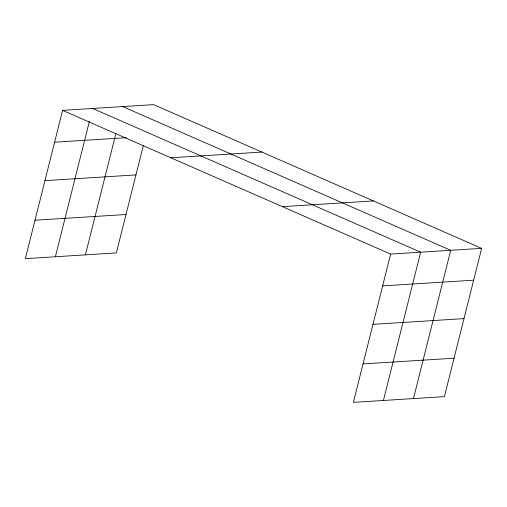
<?xml version="1.0" encoding="UTF-8"?>
<svg xmlns="http://www.w3.org/2000/svg" width="507" height="507" viewBox="0 0 507 507"><rect width="100%" height="100%" fill="white"/><g stroke="black" fill="none" stroke-linecap="round" stroke-linejoin="round"><path stroke-width="0.76" d="M481.65 248.354L390.631 254.07L353.385 402.355L444.405 396.639L481.65 248.354L153.615 104.645L62.595 110.361L25.35 258.646L116.369 252.93L143.342 145.528M55.383 256.757L89.397 121.363M85.423 254.875L115.811 133.88M383.425 400.467L420.671 252.182L92.629 108.473M413.459 398.584L450.704 250.3L122.669 106.59M54.598 142.201L126.275 137.701M170.846 157.785L261.865 152.068M44.946 180.625L135.965 174.915M35.002 220.215L126.021 214.505M282.38 206.647L373.399 200.93M382.633 285.91L473.652 280.2M372.981 324.334L464 318.624M363.037 363.925L454.057 358.215M62.595 110.361L390.631 254.07"/></g></svg>
